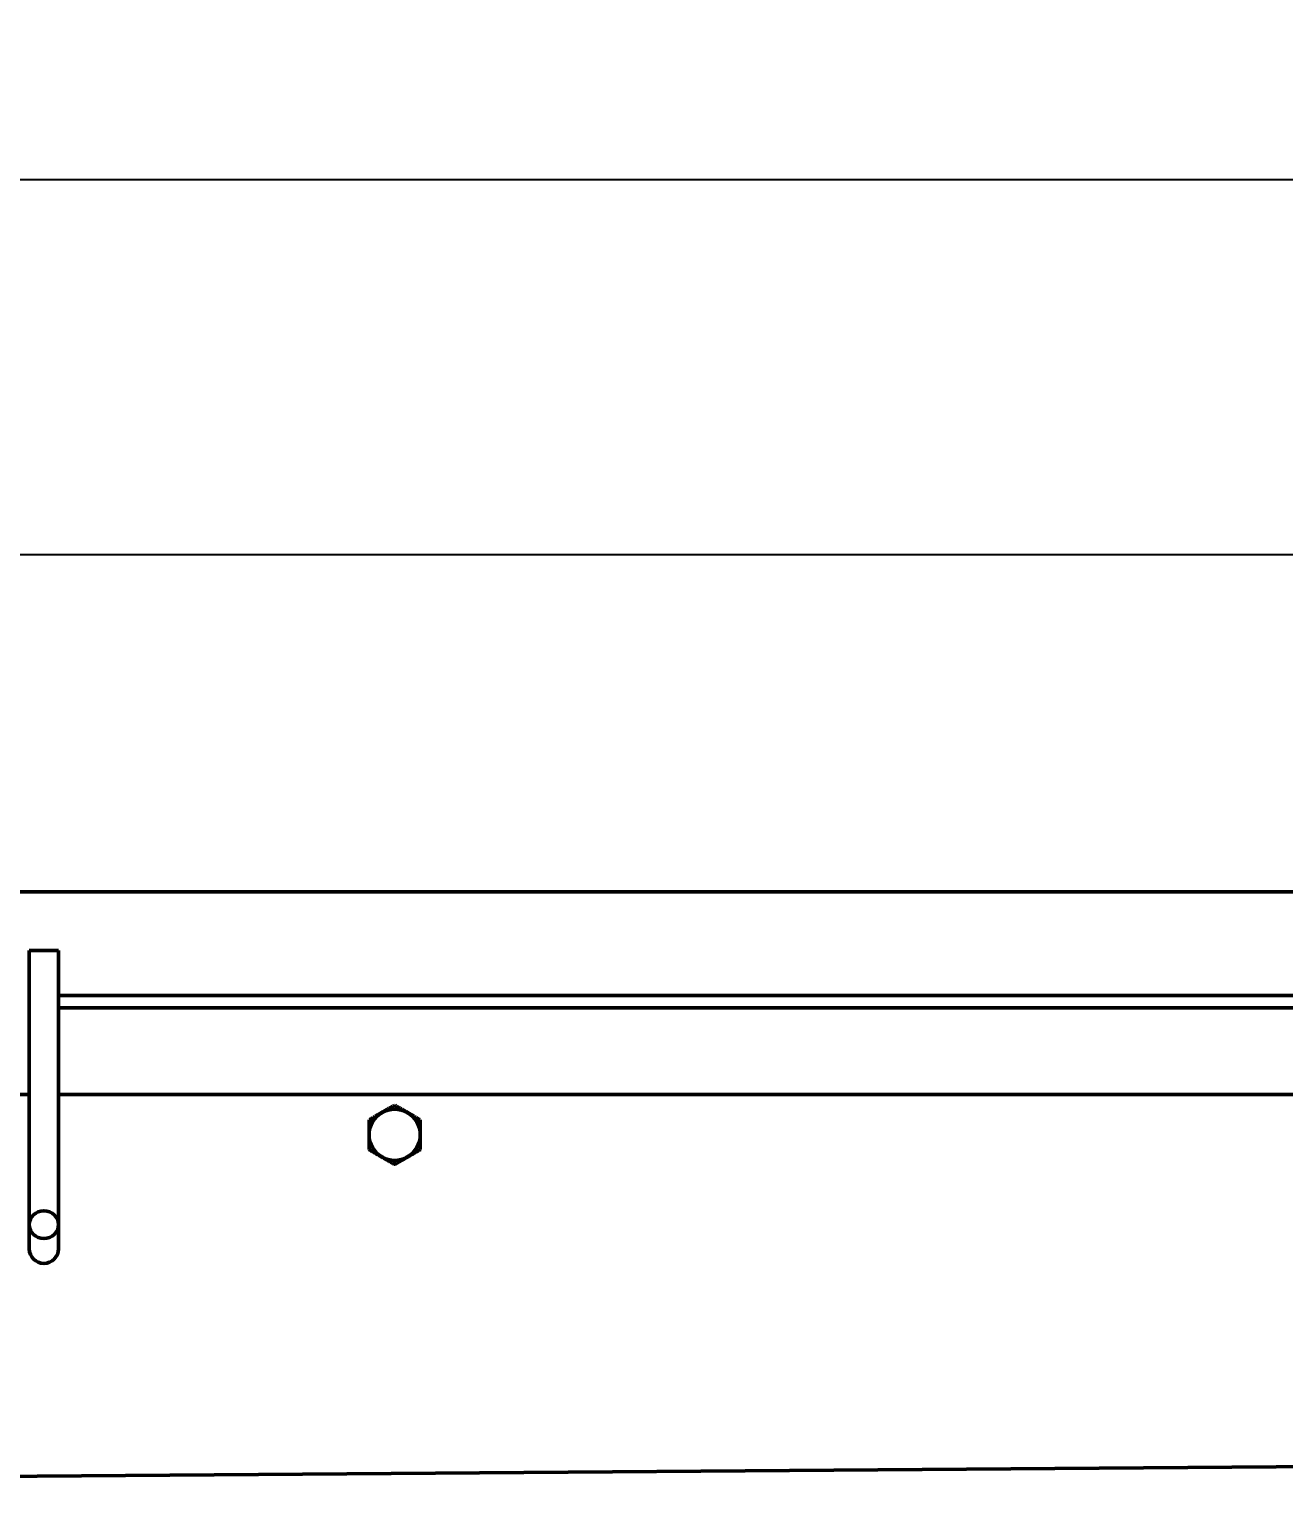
# Model space of a CAD drawing. Header units: inches. Extents: x 39 to 190, y 80 to 114.
# Drawn here: x 168.71 to 179.44, y 87.41 to 99.93 of the extents above; entities that cross this region are included whole.
import ezdxf

# ---------------------------------------------------------------- set-up
doc = ezdxf.new("R2010")
doc.units = ezdxf.units.IN
doc.header["$LTSCALE"] = 8
doc.header["$MEASUREMENT"] = 0
doc.layers.add('Visible (ANSI)', color=7, linetype='Continuous', lineweight=50)
doc.styles.add('Dim Text (Zurn)', font='')
doc.styles.add('ZURN', font='romans.shx')
doc.styles.get('Dim Text (Zurn)').set_extended_font_data('Tahoma', italic=True)
doc.dimstyles.new('Frac 1_32 (Zurn)', dxfattribs={"dimscale": 8, "dimtxt": 0.125, "dimasz": 0.098425, "dimexe": 0.125, "dimexo": 0.0625, "dimgap": 0.031496, "dimtad": 0, "dimtih": 1, "dimtoh": 1, "dimdec": 5, "dimrnd": 1e-08, "dimzin": 0, "dimdsep": 46, "dimlunit": 5, "dimtxsty": 'Dim Text (Zurn)', "dimcen": 0.09, "dimdle": 0.393701, "dimclrd": 256, "dimclre": 256, "dimclrt": 256, "dimadec": 0, "dimazin": 3, "dimtfac": 0.96, "dimtdec": 5, "dimtofl": 0, "dimtmove": 0, "dimatfit": 3, "dimfxl": 0, "dimtolj": 1, "dimtzin": 12, "dimlwd": -1, "dimlwe": -1, "dimarcsym": 0})

# ---------------------------------------------------------------- blocks, each defined once
blk = doc.blocks.new('*D3')
for p, q in [((67.838, 93), (67.838, 96.433)), ((187.838, 93), (187.838, 96.433)), ((68.626, 95.433), (123.348, 95.433)), ((187.051, 95.433), (132.328, 95.433))]:
    blk.add_line(p, q)
for points in [[(68.626, 95.565), (68.626, 95.302), (67.838, 95.433)], [(187.051, 95.565), (187.051, 95.302), (187.838, 95.433)]]:
    blk.add_solid(points)
at = {"layer": 'Defpoints', "color": 0}
for p in [(67.838, 95.433), (67.838, 92.5), (187.838, 92.5)]:
    blk.add_point(p, dxfattribs=at)
at = {"insert": (123.6, 96.195), "char_height": 1, "attachment_point": 1, "style": 'ZURN'}
blk.add_mtext('\\A1;120 [3048]', dxfattribs=at)
blk = doc.blocks.new('*D4')
for p, q in [((65.339, 91.32), (65.339, 99.64)), ((187.838, 92.784), (187.838, 99.64)), ((66.126, 98.64), (121.71, 98.64)), ((187.051, 98.64), (131.467, 98.64))]:
    blk.add_line(p, q)
for points in [[(66.126, 98.771), (66.126, 98.509), (65.339, 98.64)], [(187.051, 98.771), (187.051, 98.509), (187.838, 98.64)]]:
    blk.add_solid(points)
at = {"layer": 'Defpoints', "color": 0}
for p in [(187.838, 98.64), (187.838, 92.284), (65.339, 90.82)]:
    blk.add_point(p, dxfattribs=at)
at = {"insert": (121.962, 99.926), "char_height": 1, "attachment_point": 1, "style": 'ZURN'}
blk.add_mtext('\\A1;122{\\H0.960000x;\\S1/2;} [3111]', dxfattribs=at)

msp = doc.modelspace()

# ---------------------------------------------------------------- linework, layer by layer
at = {"layer": 'Visible (ANSI)'}
for p, q in [((67.838386, 92.550861), (187.838386, 92.550861)), ((168.713386, 92.050861), (168.963386, 92.050861)), ((168.713386, 92.050861), (168.713386, 91.610861)), ((168.963386, 92.050861), (168.963386, 91.610861)), ((168.713386, 91.610861), (168.713386, 91.569074)), ((168.963386, 91.664861), (183.338386, 91.664861)), ((168.963386, 91.569074), (168.963386, 91.610861)), ((168.713386, 91.569074), (168.713386, 89.706434)), ((168.963386, 91.569074), (168.963386, 89.706434)), ((168.963386, 91.559861), (183.338386, 91.559861)), ((168.713386, 90.819861), (149.838386, 90.819861)), ((183.338386, 90.819861), (168.963386, 90.819861)), ((168.713386, 89.51015), (168.713386, 89.706434)), ((168.963386, 89.51015), (168.963386, 89.706434)), ((168.713386, 89.51015), (168.713386, 89.500288)), ((168.963386, 89.500288), (168.963386, 89.51015)), ((183.338386, 87.665505), (149.838386, 87.414255))]:
    msp.add_line(p, q, dxfattribs=at)
for centre, radius, start, end in [((171.838466, 90.474861), 0.21875, 120, 180), ((171.838466, 90.474861), 0.21875, 60, 120), ((171.838466, 90.474861), 0.21875, 0, 60), ((171.838466, 90.474861), 0.21875, 180, 240), ((171.838466, 90.474861), 0.21875, 300, 0), ((171.838466, 90.474861), 0.21875, 240, 300), ((168.838386, 89.500288), 0.125, 180, 0)]:
    msp.add_arc(centre, radius, start, end, dxfattribs=at)
msp.add_ellipse((168.838386, 89.706434), major_axis=(-0.125, 0), ratio=0.946930129, dxfattribs=at)
for points in [[(171.729091, 90.664304), (171.779852, 90.693611), (171.838466, 90.727452)], [(171.838466, 90.727452), (171.89708, 90.693611), (171.947841, 90.664304)], [(171.619716, 90.601157), (171.67833, 90.634997), (171.729091, 90.664304)], [(171.619716, 90.474861), (171.619716, 90.533475), (171.619716, 90.601157)], [(171.947841, 90.664304), (171.998602, 90.634997), (172.057216, 90.601157)], [(172.057216, 90.601157), (172.057216, 90.533475), (172.057216, 90.474861)], [(171.619716, 90.348566), (171.619716, 90.416247), (171.619716, 90.474861)], [(172.057216, 90.474861), (172.057216, 90.416247), (172.057216, 90.348566)], [(171.729091, 90.285418), (171.67833, 90.314725), (171.619716, 90.348566)], [(172.057216, 90.348566), (171.998602, 90.314725), (171.947841, 90.285418)], [(171.838466, 90.222271), (171.779852, 90.256111), (171.729091, 90.285418)], [(171.947841, 90.285418), (171.89708, 90.256111), (171.838466, 90.222271)]]:
    msp.add_rational_spline(points, [1, 1.0379548493, 1], degree=2, dxfattribs=at)

# ---------------------------------------------------------------- dimensions: what is measured, and where the dimension line sits
for base, p1, p2, picture, middle in [((187.838386, 98.639777), (65.338546, 90.819861), (187.838386, 92.283834), '*D4', (126.588466, 98.639777)), ((67.838386, 95.43344), (187.838386, 92.499861), (67.838386, 92.499861), '*D3', (127.838386, 95.43344))]:
    dim = msp.add_linear_dim(base=base, p1=p1, p2=p2, angle=180, dimstyle='Frac 1_32 (Zurn)', override={"dimtxsty": 'ZURN', "dimatfit": 1})
    dim.commit()
    dim.dimension.update_dxf_attribs({"geometry": picture, "text_midpoint": middle, "dimtype": 160})

doc.saveas('drawing.dxf')
